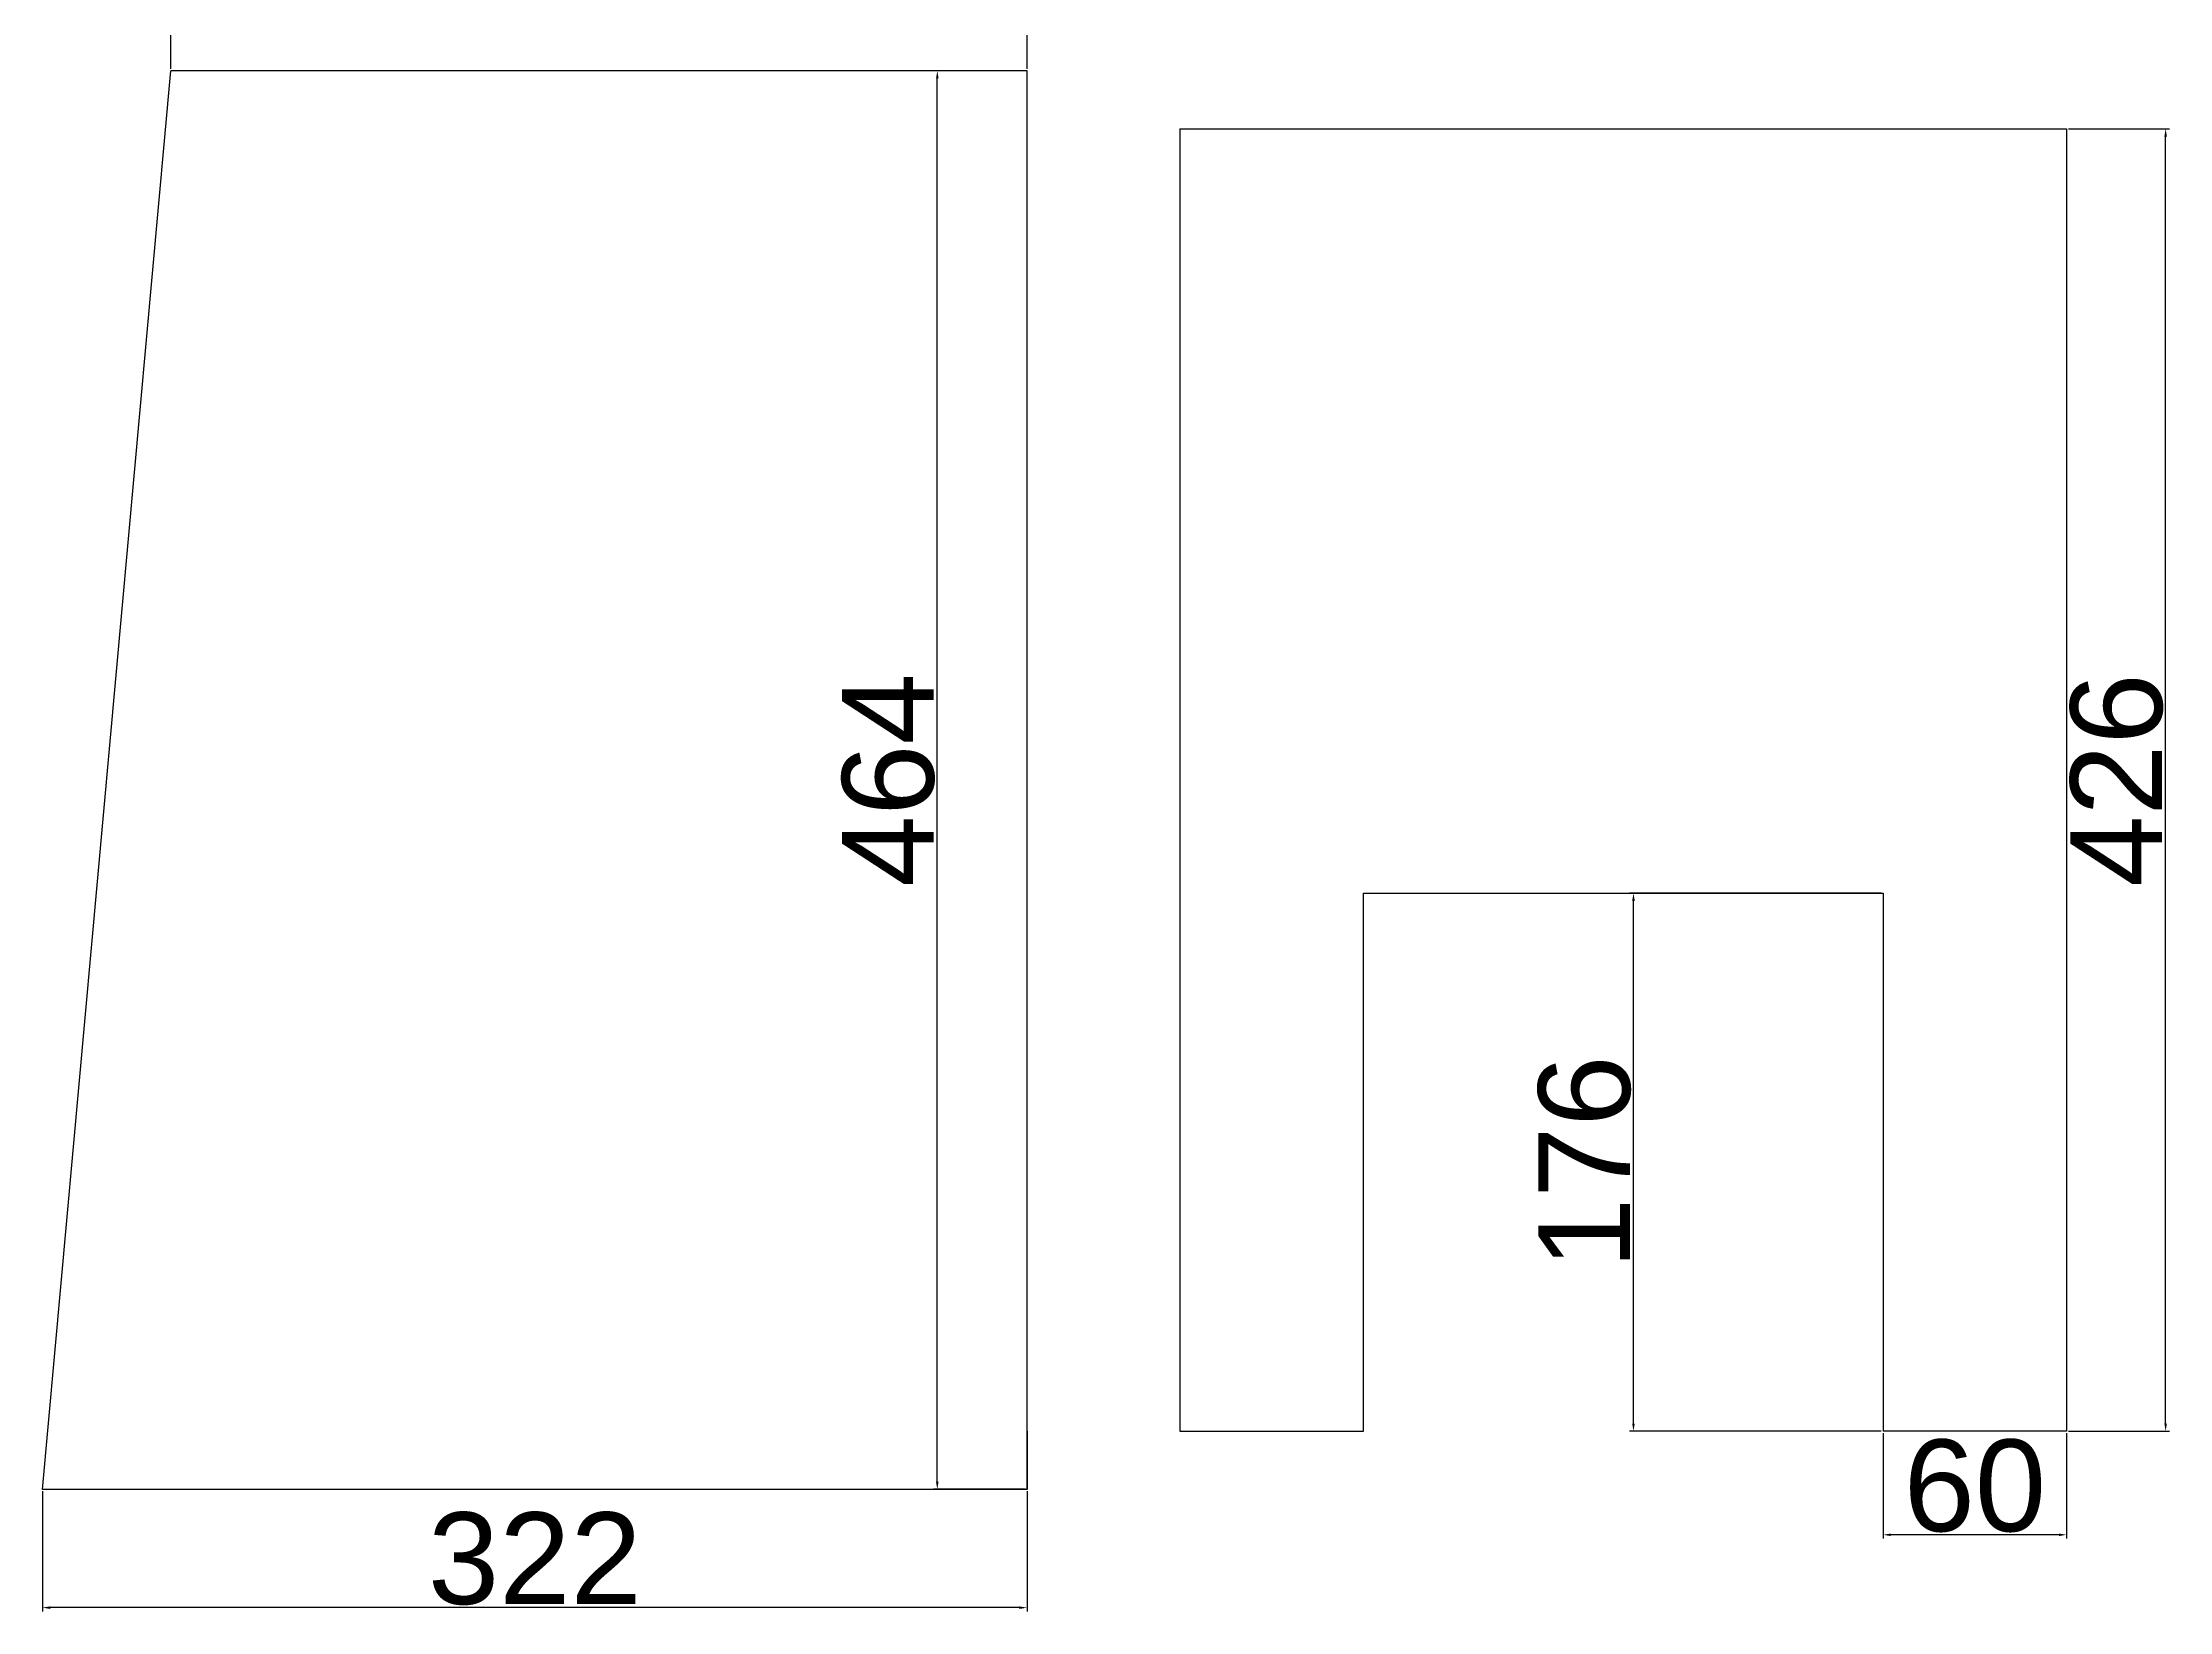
# Model space of a CAD drawing. Header units: millimetres. Extents: x -215 to 1653, y -1021 to 786.
# Drawn here: x 195 to 891, y -1021 to -508 of the extents above; entities that cross this region are included whole.
import ezdxf

# ---------------------------------------------------------------- set-up
doc = ezdxf.new("R2010")
doc.units = ezdxf.units.MM
doc.layers.add('Chasis', color=30, linetype='Continuous')
doc.layers.add('Cotas', color=4, linetype='Continuous')
doc.styles.get("Standard").update_dxf_attribs({"font": 'arial.ttf'})
doc.dimstyles.new('ISO-25', dxfattribs={"dimtxt": 2.5, "dimasz": 2.5, "dimexe": 1.25, "dimexo": 0.625, "dimtad": 1, "dimtxsty": 'Standard', "dimcen": 2.5, "dimadec": 0, "dimazin": 0, "dimtfac": 1, "dimtmove": 0, "dimatfit": 3, "dimfxl": 1, "dimarcsym": 0})

# ---------------------------------------------------------------- blocks, each defined once
blk = doc.blocks.new('*D9')
at = {"layer": 'Cotas', "color": 0, "lineweight": -2, "transparency": 16777216}
for p, q in [((857.5, -536.09), (890.53, -536.09)), ((889.28, -959.59), (889.28, -538.59)), ((857.5, -962.09), (890.53, -962.09))]:
    blk.add_line(p, q, dxfattribs=at)
at = {"layer": 'Cotas', "color": 0, "transparency": 16777216}
for points in [[(888.86, -538.59), (889.69, -538.59), (889.28, -536.09)], [(888.86, -959.59), (889.69, -959.59), (889.28, -962.09)]]:
    blk.add_solid(points, dxfattribs=at)
at = {"layer": 'Defpoints', "color": 0, "transparency": 16777216}
for p in [(856.88, -536.09), (889.28, -536.09), (856.88, -962.09)]:
    blk.add_point(p, dxfattribs=at)
at = {"layer": 'Cotas', "color": 0, "transparency": 16777216, "insert": (873.33, -749.09), "char_height": 2.5, "attachment_point": 5, "rotation": 90}
blk.add_mtext('{\\H12x;426}', dxfattribs=at)
blk = doc.blocks.new('*D10')
at = {"layer": 'Cotas', "color": 0, "lineweight": -2, "transparency": 16777216}
for p, q in [((796.25, -786.09), (713.97, -786.09)), ((715.22, -959.59), (715.22, -788.59)), ((796.25, -962.09), (713.97, -962.09))]:
    blk.add_line(p, q, dxfattribs=at)
at = {"layer": 'Cotas', "color": 0, "transparency": 16777216}
for points in [[(714.8, -788.59), (715.63, -788.59), (715.22, -786.09)], [(714.8, -959.59), (715.63, -959.59), (715.22, -962.09)]]:
    blk.add_solid(points, dxfattribs=at)
at = {"layer": 'Defpoints', "color": 0, "transparency": 16777216}
for p in [(715.22, -786.09), (796.88, -786.09), (796.88, -962.09)]:
    blk.add_point(p, dxfattribs=at)
at = {"layer": 'Cotas', "color": 0, "transparency": 16777216, "insert": (699.28, -874.09), "char_height": 2.5, "attachment_point": 5, "rotation": 90}
blk.add_mtext('{\\H12x;176}', dxfattribs=at)
blk = doc.blocks.new('*D11')
at = {"layer": 'Cotas', "color": 0, "lineweight": -2, "transparency": 16777216}
for p, q in [((796.88, -962.72), (796.88, -997.22)), ((856.88, -962.72), (856.88, -997.22)), ((854.38, -995.97), (799.38, -995.97))]:
    blk.add_line(p, q, dxfattribs=at)
at = {"layer": 'Cotas', "color": 0, "transparency": 16777216}
for points in [[(799.38, -995.55), (799.38, -996.38), (796.88, -995.97)], [(854.38, -995.55), (854.38, -996.38), (856.88, -995.97)]]:
    blk.add_solid(points, dxfattribs=at)
at = {"layer": 'Defpoints', "color": 0, "transparency": 16777216}
for p in [(796.88, -962.09), (856.88, -962.09), (796.88, -995.97)]:
    blk.add_point(p, dxfattribs=at)
at = {"layer": 'Cotas', "color": 0, "transparency": 16777216, "insert": (826.88, -980.02), "char_height": 2.5, "attachment_point": 5}
blk.add_mtext('{\\H12x;60}', dxfattribs=at)
blk = doc.blocks.new('*D12')
at = {"layer": 'Cotas', "color": 0, "lineweight": -2, "transparency": 16777216}
for p, q in [((516.25, -517.09), (486.27, -517.09)), ((487.52, -978.59), (487.52, -519.59)), ((516.25, -981.09), (486.27, -981.09))]:
    blk.add_line(p, q, dxfattribs=at)
at = {"layer": 'Cotas', "color": 0, "transparency": 16777216}
for points in [[(487.11, -519.59), (487.94, -519.59), (487.52, -517.09)], [(487.11, -978.59), (487.94, -978.59), (487.52, -981.09)]]:
    blk.add_solid(points, dxfattribs=at)
at = {"layer": 'Defpoints', "color": 0, "transparency": 16777216}
for p in [(487.52, -517.09), (516.88, -517.09), (516.88, -981.09)]:
    blk.add_point(p, dxfattribs=at)
at = {"layer": 'Cotas', "color": 0, "transparency": 16777216, "insert": (471.58, -749.09), "char_height": 2.5, "attachment_point": 5, "rotation": 90}
blk.add_mtext('{\\H12x;464}', dxfattribs=at)
blk = doc.blocks.new('*D13')
at = {"layer": 'Cotas', "color": 0, "lineweight": -2, "transparency": 16777216}
for p, q in [((236.88, -516.47), (236.88, -499.91)), ((516.88, -516.47), (516.88, -499.91)), ((514.38, -501.16), (239.38, -501.16))]:
    blk.add_line(p, q, dxfattribs=at)
at = {"layer": 'Cotas', "color": 0, "transparency": 16777216}
for points in [[(239.38, -500.74), (239.38, -501.58), (236.88, -501.16)], [(514.38, -500.74), (514.38, -501.58), (516.88, -501.16)]]:
    blk.add_solid(points, dxfattribs=at)
at = {"layer": 'Defpoints', "color": 0, "transparency": 16777216}
for p in [(236.88, -501.16), (236.88, -517.09), (516.88, -517.09)]:
    blk.add_point(p, dxfattribs=at)
at = {"layer": 'Cotas', "color": 0, "transparency": 16777216, "insert": (376.88, -485.22), "char_height": 2.5, "attachment_point": 5}
blk.add_mtext('{\\H12x;280}', dxfattribs=at)
blk = doc.blocks.new('*D14')
at = {"layer": 'Cotas', "color": 0, "lineweight": -2, "transparency": 16777216}
for p, q in [((194.88, -981.72), (194.88, -1021.04)), ((516.88, -981.72), (516.88, -1021.04)), ((514.38, -1019.79), (197.38, -1019.79))]:
    blk.add_line(p, q, dxfattribs=at)
at = {"layer": 'Cotas', "color": 0, "transparency": 16777216}
for points in [[(197.38, -1019.38), (197.38, -1020.21), (194.88, -1019.79)], [(514.38, -1019.38), (514.38, -1020.21), (516.88, -1019.79)]]:
    blk.add_solid(points, dxfattribs=at)
at = {"layer": 'Defpoints', "color": 0, "transparency": 16777216}
for p in [(194.88, -981.09), (516.88, -981.09), (194.88, -1019.79)]:
    blk.add_point(p, dxfattribs=at)
at = {"layer": 'Cotas', "color": 0, "transparency": 16777216, "insert": (355.88, -1003.84), "char_height": 2.5, "attachment_point": 5}
blk.add_mtext('{\\H12x;322}', dxfattribs=at)

msp = doc.modelspace()

# ---------------------------------------------------------------- linework, layer by layer
at = {"layer": 'Chasis'}
for p, q in [((194.878, -981.094), (236.878, -517.094)), ((516.878, -517.094), (236.878, -517.094)), ((516.878, -536.094), (516.878, -517.094)), ((516.878, -981.094), (516.878, -517.094)), ((566.878, -536.094), (566.878, -962.094)), ((566.878, -536.094), (856.878, -536.094)), ((856.878, -536.094), (856.878, -962.094)), ((626.878, -962.094), (626.878, -786.094)), ((626.878, -786.094), (796.878, -786.094)), ((796.878, -786.094), (796.878, -962.094)), ((516.878, -962.094), (516.878, -981.094)), ((566.878, -962.094), (626.878, -962.094)), ((856.878, -962.094), (796.878, -962.094)), ((516.878, -981.094), (194.878, -981.094))]:
    msp.add_line(p, q, dxfattribs=at)

# ---------------------------------------------------------------- dimensions: what is measured, and where the dimension line sits
at = {"layer": 'Cotas'}
for base, p1, p2, picture, middle in [((236.878, -501.16), (516.878, -517.094), (236.878, -517.094), '*D13', (376.878, -485.218)), ((796.878, -995.965), (856.878, -962.094), (796.878, -962.094), '*D11', (826.878, -980.023)), ((194.878, -1019.792), (516.878, -981.094), (194.878, -981.094), '*D14', (355.878, -1003.839))]:
    dim = msp.add_linear_dim(base=base, p1=p1, p2=p2, text='{\\H12x;<>}', dimstyle='ISO-25', dxfattribs=at)
    dim.commit()
    dim.dimension.update_dxf_attribs({"geometry": picture, "text_midpoint": middle})
for base, p1, p2, picture, middle in [((487.522, -517.094), (516.878, -981.094), (516.878, -517.094), '*D12', (471.58, -749.094)), ((889.276, -536.094), (856.878, -962.094), (856.878, -536.094), '*D9', (873.334, -749.094)), ((715.218, -786.094), (796.878, -962.094), (796.878, -786.094), '*D10', (699.276, -874.094))]:
    dim = msp.add_linear_dim(base=base, p1=p1, p2=p2, angle=90, text='{\\H12x;<>}', dimstyle='ISO-25', dxfattribs=at)
    dim.commit()
    dim.dimension.update_dxf_attribs({"geometry": picture, "text_midpoint": middle})

doc.saveas('drawing.dxf')
